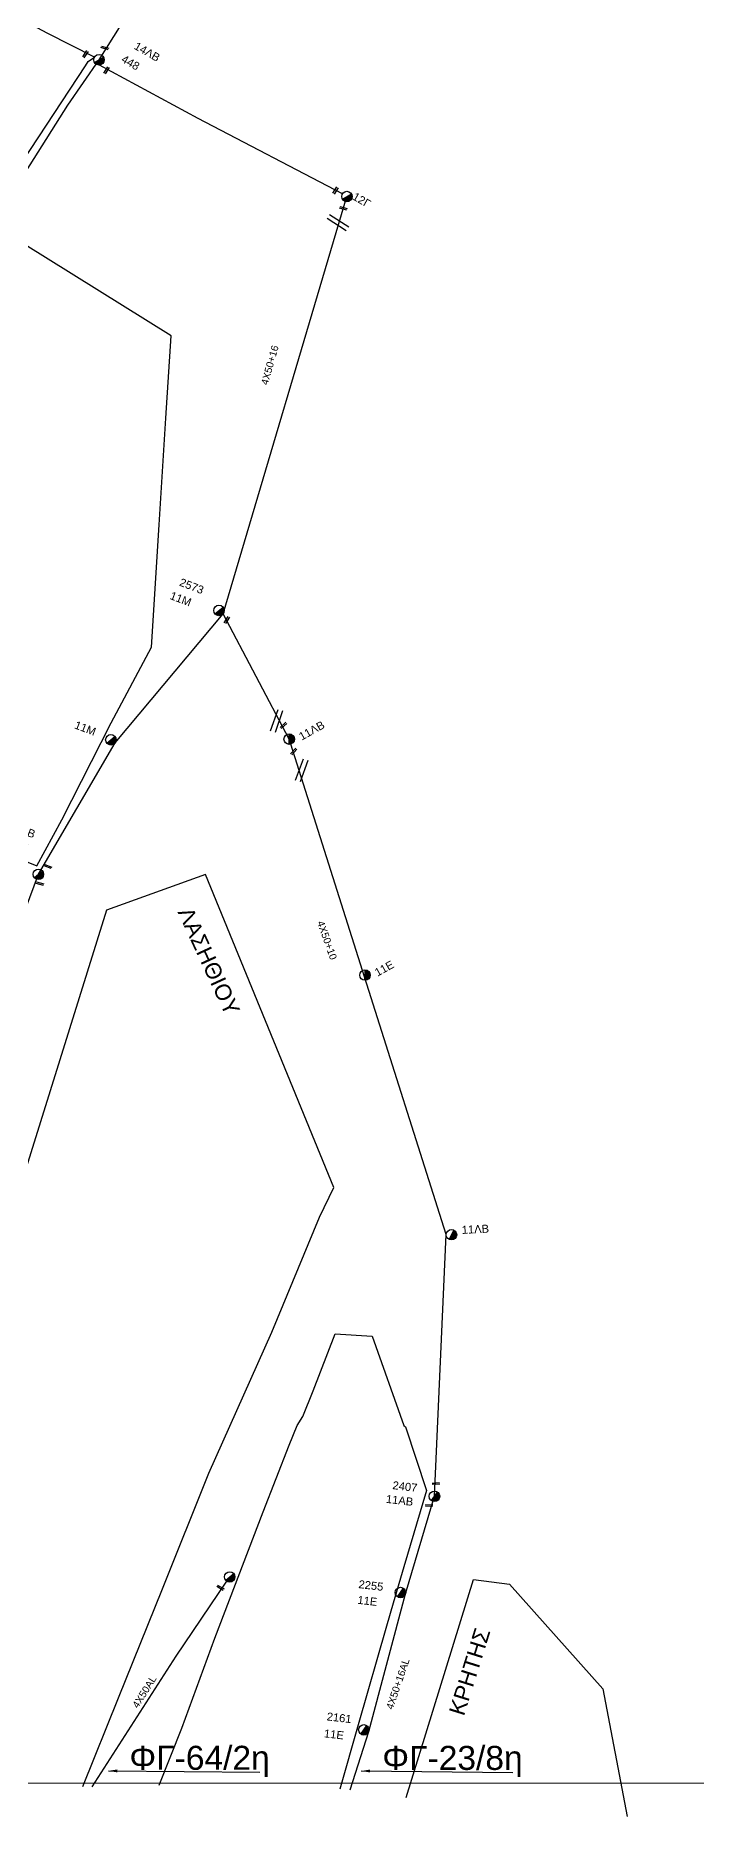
# Model space of a CAD drawing. Header units: millimetres. Extents: x 2662 to 4998, y 438 to 1235.
# Drawn here: x 4042.7 to 4117.3, y 713.9 to 915 of the extents above; entities that cross this region are included whole.
import ezdxf

# ---------------------------------------------------------------- set-up
doc = ezdxf.new("R2010")
doc.units = ezdxf.units.MM
doc.linetypes.add('DASHED', pattern=[19.05, 12.7, -6.35])
for name, color, linetype in [('Άγνωστα', 7, 'Continuous'), ('Γυμνά εναέρια ΧΤ και ΦΟΠ (3Φ)   4x50+16AL', 7, 'Continuous'), ('Επιγραφές - Σχήματα', 7, 'Continuous'), ('Καλώδια ΧΤ   4x50AL', 7, 'DASHED'), ('Μηχανική τομή', 7, 'Continuous'), ('Στύλος ΦΜ', 7, 'Continuous'), ('Στύλος ΦΜ @ 1', 7, 'Continuous'), ('Συνεστραμμένα ΧΤ   3x70+54.6+25 AL', 7, 'SYN_LINE'), ('Τομή', 7, 'Continuous'), ('Υπόβαθρο ΔΕΗ', 7, 'Continuous'), ('Υπόγειο καλώδιο Μέσης Τάσης 20KV', 7, 'Continuous')]:
    doc.layers.add(name, color=color, linetype=linetype)
doc.styles.add('arial', font='ARIAL.TTF')
doc.styles.get("Standard").update_dxf_attribs({"font": 'ARIAL.TTF'})
doc.linetypes.add('SYN_LINE', pattern='A,0.5,-0.0001,["/\\/\\/\\/",Standard,S=0.1,R=0,X=0,Y=-0.05],-0.25', length=0.7501)
doc.dimstyles.new('ISO-25', dxfattribs={"dimtxt": 2.5, "dimasz": 2.5, "dimexe": 1.25, "dimexo": 0.625, "dimtad": 1, "dimtxsty": 'Standard', "dimcen": 2.5, "dimadec": 0, "dimazin": 0, "dimtfac": 1, "dimtmove": 0, "dimatfit": 3, "dimfxl": 1, "dimarcsym": 0})

# ---------------------------------------------------------------- blocks, each defined once
blk = doc.blocks.new('ΤΟΜΗ')
at = {"layer": 'Τομή', "ltscale": 40}
for p, q in [((-5.68, 0), (5.68, 0)), ((5.68, -2.33), (-5.68, -2.33))]:
    blk.add_line(p, q, dxfattribs=at)
blk = doc.blocks.new('ΜΗΧΑΝΙΚΗ ΤΟΜΗ')
at = {"layer": 'Μηχανική τομή', "ltscale": 40}
for p, q in [((-1.89, 0.78), (1.89, 0.78)), ((1.89, 0), (-1.89, 0))]:
    blk.add_line(p, q, dxfattribs=at)
blk = doc.blocks.new('ΥΠΑΡΧΩΝ ΤΣΙΜΕΝΤΕΝΙΟΣ ΣΤΥΛΟΣ')
at = {"layer": 'Στύλος ΦΜ'}
blk.add_hatch(color=7, dxfattribs=at).paths.add_polyline_path([(-1.29, -2.28, 0.574793), (2.62, 0, 0.268822), (1.3, 2.27)])
at = {"layer": 'Στύλος ΦΜ', "color": 7}
blk.add_line((-1.29, -2.28), (1.3, 2.27), dxfattribs=at)
blk.add_circle((0, 0), 2.62, dxfattribs=at)
at = {"layer": 'Στύλος ΦΜ', "flags": 4}
for tag, p in [('ΑΡΙΘΜΟΣ', (-4.68, 8.05)), ('ΤΥΠΟΣ', (-4.91, 3.03))]:
    blk.add_attdef(tag, p, '', height=4, dxfattribs=at)

msp = doc.modelspace()

# ---------------------------------------------------------------- linework, layer by layer
at = {"layer": 'Γυμνά εναέρια ΧΤ και ΦΟΠ (3Φ)   4x50+16AL', "color": 30, "ltscale": 40}
msp.add_lwpolyline([(4021.71, 756.98), (4029.98, 785.43), (4042.97, 820.26), (4051.63, 835.1), (4063.83, 849.69), (4077.82, 896.81)], dxfattribs=at)
at = {"layer": 'Γυμνά εναέρια ΧΤ και ΦΟΠ (3Φ)   4x50+16AL', "color": 62, "ltscale": 40}
msp.add_lwpolyline([(4078.19, 716.86), (4080.29, 723.45), (4084.44, 738.99), (4087.71, 750.01), (4089.04, 779.58), (4079.58, 809.4), (4071.48, 834.97)], dxfattribs=at)
at = {"layer": 'Επιγραφές - Σχήματα'}
msp.add_lwpolyline([(4901.44, 1215.67), (4901.44, 1215.67), (3912.5, 1215.67), (3912.5, 717.65), (4901.44, 717.58)], dxfattribs=at)
at = {"layer": 'Καλώδια ΧΤ   4x50AL', "color": 30, "linetype": 'ByBlock', "ltscale": 0.1}
msp.add_lwpolyline([(4049.05, 717.19), (4058.53, 731.95), (4064.25, 740.41)], dxfattribs=at)
at = {"layer": 'Συνεστραμμένα ΧΤ   3x70+54.6+25 AL', "color": 85, "linetype": 'SYN_LINE', "ltscale": 10}
msp.add_lwpolyline([(4001.89, 842.97), (4014.55, 851.32), (4017.57, 856.87), (4023.08, 866.74), (4025.54, 871.8), (4030.15, 880.3), (4036.25, 891.54), (4038.2, 894.35), (4046.28, 907.12), (4049.82, 912.25), (4061.15, 930.32), (4074.26, 948.17), (4082.98, 959.78), (4086.25, 964.42), (4098.06, 986.17), (4100.7, 991.38), (4111.55, 1010.6), (4113.48, 1014.09)], dxfattribs=at)
at = {"layer": 'Συνεστραμμένα ΧΤ   3x70+54.6+25 AL', "color": 1, "linetype": 'SYN_LINE', "ltscale": 10}
for points in [[(4049.31, 912.55), (4049.31, 912.55), (4044.02, 915.24), (4030.29, 922.57), (4024.92, 925.31), (4013.73, 931.18), (4002.41, 936.77), (4001.15, 937.55), (3974.58, 951.11)], [(4001.96, 843.68), (4001.96, 843.68), (4010.93, 849.57), (4013.74, 851.6), (4014.55, 851.32), (4014.37, 852.35), (4014.37, 852.35), (4019.57, 861.67), (4024.5, 871.5), (4025.58, 871.92), (4025.31, 872.61), (4037.07, 894.25), (4037.77, 894.75), (4037.64, 895.42), (4048.28, 911.57), (4048.28, 911.57), (4048.6, 912.06), (4049.31, 912.55)]]:
    msp.add_lwpolyline(points, dxfattribs=at)
at = {"layer": 'Υπόβαθρο ΔΕΗ'}
for points in [[(4007.99, 836.5), (4024.28, 829.46), (4038.51, 822.94), (4042.78, 821.2), (4045.63, 826.4), (4051.2, 837.36), (4055.74, 845.92), (4056.62, 859.73), (4057.38, 871.76), (4057.98, 881.09), (4038.55, 893.15), (4034.35, 885.62), (4030.04, 877.66), (4024.99, 868.34), (4019.95, 858.58), (4011.03, 842.2), (4007.99, 836.5)], [(4047.98, 717.22), (4052.03, 727.25), (4056.97, 739.56), (4062.22, 752.64), (4069.35, 768.55), (4074.71, 781.55), (4076.34, 784.9), (4061.86, 820.25), (4050.66, 816.21), (4019.92, 717.67)], [(4056.63, 717.38), (4059.18, 723.83), (4062.9, 733.97), (4068.37, 748.24), (4071.31, 755.77), (4072.21, 758), (4072.84, 759.04), (4074.02, 761.93), (4076.51, 768.35), (4080.67, 768.1), (4084.24, 758.01), (4084.45, 757.85), (4086.81, 750.67), (4084.26, 742.06), (4083.05, 737.94), (4082.29, 735.33), (4079.1, 724.2), (4077.02, 716.95)], [(4084.5, 716), (4092.11, 740.61), (4096.17, 740.09), (4106.74, 728.27), (4109.48, 713.86)]]:
    msp.add_lwpolyline(points, dxfattribs=at)
at = {"layer": 'Υπόγειο καλώδιο Μέσης Τάσης 20KV', "color": 85, "linetype": 'SYN_LINE', "ltscale": 10}
msp.add_lwpolyline([(4077.31, 897.11), (4061.01, 905.64), (4049.87, 911.66)], dxfattribs=at)
at = {"layer": 'Υπόγειο καλώδιο Μέσης Τάσης 20KV', "color": 30}
msp.add_lwpolyline([(4071.3, 835.53), (4063.83, 849.69)], dxfattribs=at)

# ---------------------------------------------------------------- block references
at = {"layer": 'Μηχανική τομή'}
for p, xscale, yscale, zscale, rotation in [((4048.35, 912.84), 0.2259914949150552, 0.2259914949150552, 0.2259914949150552, 57.39597431919007), ((4050.45, 913.51), 0.2259914949150552, 0.2259914949150552, 0.2259914949150552, 343.4299323679303), ((4050.75, 911.02), 0.2259914949150552, 0.2259914949150552, 0.2259914949150552, 57.39597431919007), ((4076.61, 897.45), 0.2259914949150552, 0.2259914949150552, 0.2259914949150552, 57.39597431919007), ((4077.39, 895.39), 0.2259914949150552, 0.2259914949150552, 0.2259914949150552, 345.039675729081), ((4064.32, 848.94), 0.2259914949150552, 0.2259914949150552, 0.2259914949150552, 57.39597431919007), ((4070.6, 837.14), 0.2259914949150548, 0.2259914949150548, 0.2259914949150548, 223.3181768088522), ((4071.75, 834.18), 0.2259914949150548, 0.2259914949150548, 0.2259914949150548, 227.7617673160581), ((4044.02, 821.05), 0.2259914949150551, 0.2259914949150551, 0.2259914949150551, 339.4685038296425), ((4043.12, 819.12), 0.2259914949150552, 0.2259914949150552, 0.2259914949150552, 345.039675729081), ((4087.88, 751.36), 0.2259914949150552, 0.2259914949150552, 0.2259914949150552, 3.626860832878371), ((4087.11, 748.88), 0.2259914949150552, 0.2259914949150552, 0.2259914949150552, 3.62686083287837), ((4063.49, 739.61), 0.2259914949150552, 0.2259914949150552, 0.2259914949150552, 328.8882484685188)]:
    msp.add_blockref('ΜΗΧΑΝΙΚΗ ΤΟΜΗ', p, dxfattribs=dict(at, xscale=xscale, yscale=yscale, zscale=zscale, rotation=rotation))
at = {"layer": 'Στύλος ΦΜ @ 1', "ltscale": 40}
ref = msp.add_blockref('ΥΠΑΡΧΩΝ ΤΣΙΜΕΝΤΕΝΙΟΣ ΣΤΥΛΟΣ', (4049.82, 912.25), dxfattribs=dict(at, xscale=0.2259914949150554, yscale=0.2259914949150554, zscale=0.2259914949150554, rotation=330.1380714482834))
ref.add_attrib('ΤΥΠΟΣ', '14ΛΒ', (4053.69, 913.54), dxfattribs={"layer": 'Στύλος ΦΜ', "height": 0.904, "rotation": 330.1381, "flags": 4})
ref.add_attrib('ΑΡΙΘΜΟΣ', '448', (4052.24, 912.07), dxfattribs={"layer": 'Στύλος ΦΜ', "height": 0.904, "rotation": 330.1381, "flags": 4})
ref = msp.add_blockref('ΥΠΑΡΧΩΝ ΤΣΙΜΕΝΤΕΝΙΟΣ ΣΤΥΛΟΣ', (4077.82, 896.81), dxfattribs=dict(at, xscale=0.2259914949150554, yscale=0.2259914949150554, zscale=0.2259914949150554, rotation=330.1380714482834))
ref.add_attrib('ΑΡΙΘΜΟΣ', '12Γ', (4078.35, 896.54), dxfattribs={"layer": 'Στύλος ΦΜ', "height": 0.904, "rotation": 330.1381, "flags": 4})
ref = msp.add_blockref('ΥΠΑΡΧΩΝ ΤΣΙΜΕΝΤΕΝΙΟΣ ΣΤΥΛΟΣ', (4063.37, 850.06), dxfattribs=dict(at, xscale=0.2259914949150553, yscale=0.2259914949150553, zscale=0.2259914949150553, rotation=339.0562755222887))
ref.add_attrib('ΤΥΠΟΣ', '2573', (4058.81, 852.89), dxfattribs={"layer": 'Στύλος ΦΜ', "height": 0.904, "rotation": 339.0563, "flags": 4})
ref.add_attrib('ΑΡΙΘΜΟΣ', '11Μ', (4057.74, 851.38), dxfattribs={"layer": 'Στύλος ΦΜ', "height": 0.904, "rotation": 339.0563, "flags": 4})
ref = msp.add_blockref('ΥΠΑΡΧΩΝ ΤΣΙΜΕΝΤΕΝΙΟΣ ΣΤΥΛΟΣ', (4051.16, 835.45), dxfattribs=dict(at, xscale=0.2259914949150553, yscale=0.2259914949150553, zscale=0.2259914949150553, rotation=339.0562755222887))
ref.add_attrib('ΑΡΙΘΜΟΣ', '11Μ', (4046.96, 836.77), dxfattribs={"layer": 'Στύλος ΦΜ', "height": 0.904, "rotation": 339.0563, "flags": 4})
ref = msp.add_blockref('ΥΠΑΡΧΩΝ ΤΣΙΜΕΝΤΕΝΙΟΣ ΣΤΥΛΟΣ', (4071.3, 835.53), dxfattribs=dict(at, xscale=0.2259914949150553, yscale=0.2259914949150553, zscale=0.2259914949150553, rotation=29.13537998761458))
ref.add_attrib('ΑΡΙΘΜΟΣ', '11ΛΒ', (4072.71, 835.35), dxfattribs={"layer": 'Στύλος ΦΜ', "height": 0.904, "rotation": 29.1354, "flags": 4})
ref = msp.add_blockref('ΥΠΑΡΧΩΝ ΤΣΙΜΕΝΤΕΝΙΟΣ ΣΤΥΛΟΣ', (4042.97, 820.26), dxfattribs=dict(at, xscale=0.2259914949150553, yscale=0.2259914949150553, zscale=0.2259914949150553, rotation=339.0562755222887))
ref.add_attrib('ΤΥΠΟΣ', '774', (4039.69, 823.46), dxfattribs={"layer": 'Στύλος ΦΜ', "height": 0.904, "rotation": 339.0563, "flags": 4})
ref.add_attrib('ΑΡΙΘΜΟΣ', '11ΛΒ', (4039.52, 825.42), dxfattribs={"layer": 'Στύλος ΦΜ', "height": 0.904, "rotation": 339.0563, "flags": 4})
ref = msp.add_blockref('ΥΠΑΡΧΩΝ ΤΣΙΜΕΝΤΕΝΙΟΣ ΣΤΥΛΟΣ', (4079.86, 808.88), dxfattribs=dict(at, xscale=0.2259914949150553, yscale=0.2259914949150553, zscale=0.2259914949150553, rotation=29.13537998761458))
ref.add_attrib('ΑΡΙΘΜΟΣ', '11E', (4081.27, 808.69), dxfattribs={"layer": 'Στύλος ΦΜ', "height": 0.904, "rotation": 29.1354, "flags": 4})
ref = msp.add_blockref('ΥΠΑΡΧΩΝ ΤΣΙΜΕΝΤΕΝΙΟΣ ΣΤΥΛΟΣ', (4089.63, 779.55), dxfattribs=dict(at, xscale=0.2259914949150553, yscale=0.2259914949150553, zscale=0.2259914949150553, rotation=2.938474691859369))
ref.add_attrib('ΑΡΙΘΜΟΣ', '11ΛB', (4090.81, 779.64), dxfattribs={"layer": 'Στύλος ΦΜ', "height": 0.904, "rotation": 2.9385, "flags": 4})
ref = msp.add_blockref('ΥΠΑΡΧΩΝ ΤΣΙΜΕΝΤΕΝΙΟΣ ΣΤΥΛΟΣ', (4087.71, 750.01), dxfattribs=dict(at, xscale=0.2259914949150553, yscale=0.2259914949150553, zscale=0.2259914949150553, rotation=353.4038688528665))
ref.add_attrib('ΤΥΠΟΣ', '2407', (4082.93, 750.83), dxfattribs={"layer": 'Στύλος ΦΜ', "height": 0.904, "rotation": 353.4039, "flags": 4})
ref.add_attrib('ΑΡΙΘΜΟΣ', '11AB', (4082.19, 749.28), dxfattribs={"layer": 'Στύλος ΦΜ', "height": 0.904, "rotation": 353.4039, "flags": 4})
at = {"layer": 'Στύλος ΦΜ @ 1', "ltscale": 40, "xscale": 0.2259914949150553, "yscale": 0.2259914949150553, "zscale": 0.2259914949150553, "rotation": 339.0562755222887}
msp.add_blockref('ΥΠΑΡΧΩΝ ΤΣΙΜΕΝΤΕΝΙΟΣ ΣΤΥΛΟΣ', (4064.58, 740.9), dxfattribs=at)
at = {"layer": 'Στύλος ΦΜ @ 1', "ltscale": 40}
ref = msp.add_blockref('ΥΠΑΡΧΩΝ ΤΣΙΜΕΝΤΕΝΙΟΣ ΣΤΥΛΟΣ', (4083.87, 739.14), dxfattribs=dict(at, xscale=0.2259914949150553, yscale=0.2259914949150553, zscale=0.2259914949150553, rotation=353.4038688528665))
ref.add_attrib('ΤΥΠΟΣ', '2255', (4079.09, 739.65), dxfattribs={"layer": 'Στύλος ΦΜ', "height": 0.904, "rotation": 353.4039, "flags": 4})
ref.add_attrib('ΑΡΙΘΜΟΣ', '11E', (4078.97, 737.88), dxfattribs={"layer": 'Στύλος ΦΜ', "height": 0.904, "rotation": 353.4039, "flags": 4})
ref = msp.add_blockref('ΥΠΑΡΧΩΝ ΤΣΙΜΕΝΤΕΝΙΟΣ ΣΤΥΛΟΣ', (4079.73, 723.63), dxfattribs=dict(at, xscale=0.2259914949150553, yscale=0.2259914949150553, zscale=0.2259914949150553, rotation=353.4038688528665))
ref.add_attrib('ΤΥΠΟΣ', '2161', (4075.5, 724.71), dxfattribs={"layer": 'Στύλος ΦΜ', "height": 0.904, "rotation": 353.4039, "flags": 4})
ref.add_attrib('ΑΡΙΘΜΟΣ', '11E', (4075.19, 722.8), dxfattribs={"layer": 'Στύλος ΦΜ', "height": 0.904, "rotation": 353.4039, "flags": 4})
at = {"layer": 'Τομή', "xscale": 0.225991494915055, "yscale": 0.225991494915055, "zscale": 0.225991494915055}
for p, rotation in [((4076.66, 893.64), 147.1801533226702), ((4069.63, 837.67), 70.6927463109783), ((4072.47, 832.08), 69.7886777686375)]:
    msp.add_blockref('ΤΟΜΗ', p, dxfattribs=dict(at, rotation=rotation))

# ---------------------------------------------------------------- texts
at = {"layer": 'Άγνωστα', "ltscale": 40, "char_height": 0.814, "width": 62.5458, "attachment_point": 1, "style": 'arial'}
for s, insert, rotation in [('4X50+16', (4068.09, 875.68), 74.1774), ('4X50+10', (4075.2, 815.11), 289.4465)]:
    msp.add_mtext(s, dxfattribs=dict(at, insert=insert, rotation=rotation))
at = {"layer": 'Γυμνά εναέρια ΧΤ και ΦΟΠ (3Φ)   4x50+16AL', "ltscale": 40, "insert": (4082.22, 726.13), "char_height": 0.814, "width": 62.5458, "attachment_point": 1, "rotation": 71.2378, "style": 'arial'}
msp.add_mtext('4X50+16AL', dxfattribs=at)
at = {"layer": 'Επιγραφές - Σχήματα', "ltscale": 40, "char_height": 1.808, "width": 19.1112, "attachment_point": 1, "style": 'arial'}
for s, insert, rotation in [('ΛAΣHΘIOY', (4060.31, 816.76), 294.8359), ('KPHTHΣ', (4089.3, 725.65), 72.6444)]:
    msp.add_mtext(s, dxfattribs=dict(at, insert=insert, rotation=rotation))
at = {"layer": 'Επιγραφές - Σχήματα', "ltscale": 40, "char_height": 2.712, "width": 19.1112, "attachment_point": 1, "style": 'arial'}
for s, insert in [('ΦΓ-64/2η', (4053.25, 721.83)), ('ΦΓ-23/8η', (4081.82, 721.82))]:
    msp.add_mtext(s, dxfattribs=dict(at, insert=insert))
at = {"layer": 'Καλώδια ΧΤ   4x50AL', "ltscale": 40, "insert": (4053.52, 726.43), "char_height": 0.814, "width": 62.5458, "attachment_point": 1, "rotation": 58.0397, "style": 'arial'}
msp.add_mtext('4X50AL', dxfattribs=at)

# ---------------------------------------------------------------- leaders
at = {"layer": 'Επιγραφές - Σχήματα', "ltscale": 40}
for points in [[(4050.87, 719), (4067.98, 718.84)], [(4079.44, 718.99), (4096.55, 718.83)]]:
    msp.add_leader(points, dimstyle='ISO-25', override={"dimasz": 1, "dimtad": 0}, dxfattribs=at)

doc.saveas('drawing.dxf')
